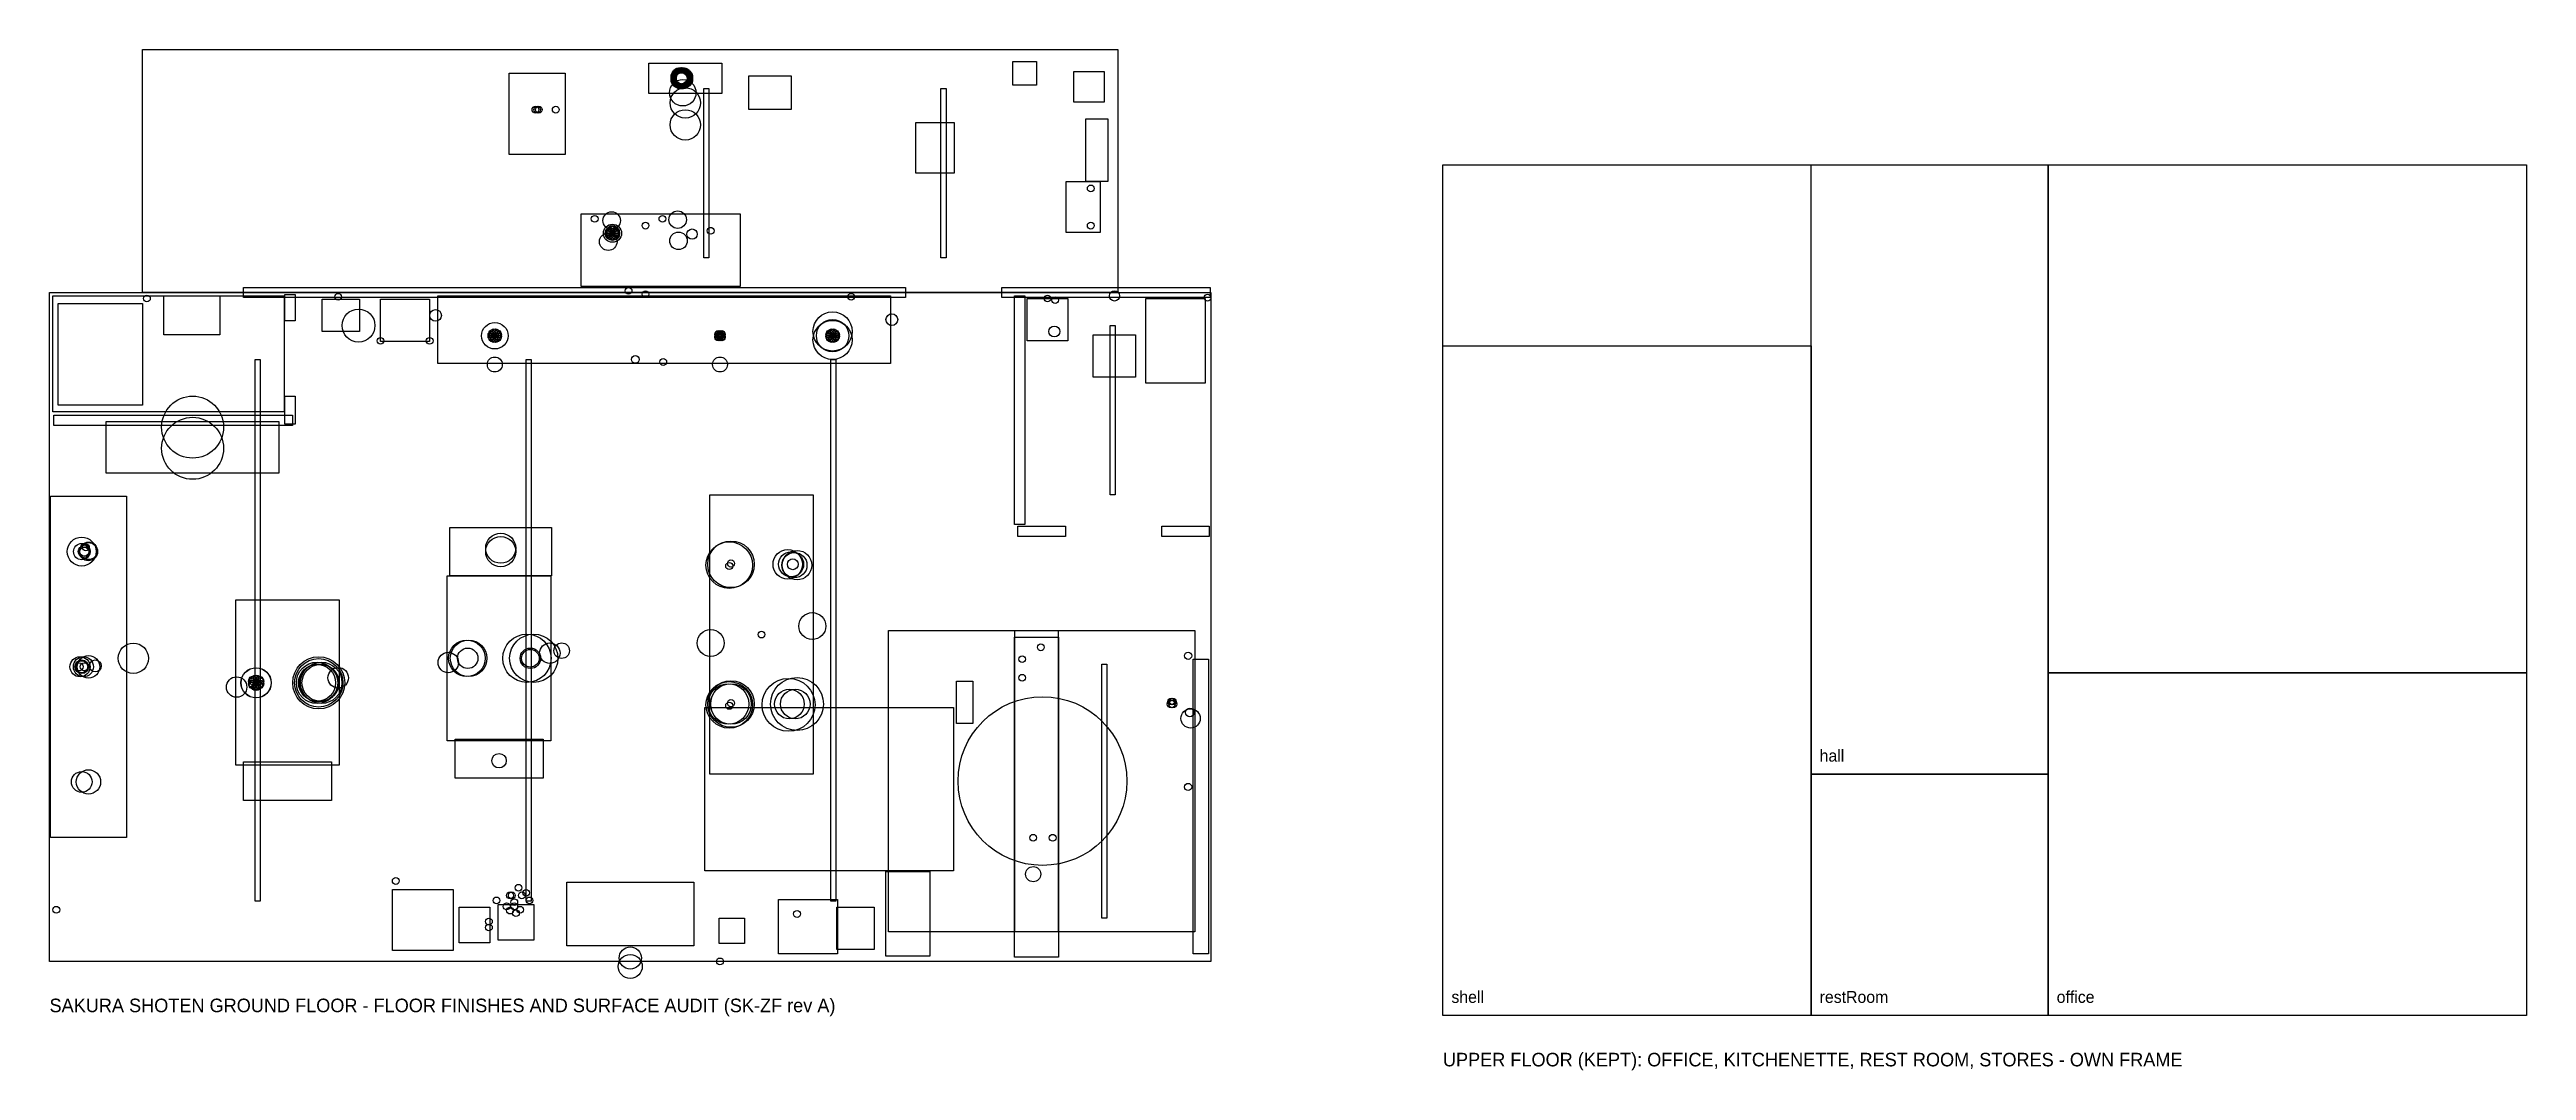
# Model space of a CAD drawing. Header units: millimetres. Extents: x -6860 to 22400, y -5198 to 6860.
import ezdxf

# ---------------------------------------------------------------- set-up
doc = ezdxf.new("R2010")
doc.units = ezdxf.units.MM
for name, color, linetype in [('AUDIT-BEFORE', 1, 'Continuous'), ('DECAL', 6, 'Continuous'), ('FIXTURES', 8, 'Continuous'), ('FLOOR-BACK', 8, 'Continuous'), ('INSET-MOSAIC', 5, 'Continuous'), ('INSET-TILE', 3, 'Continuous'), ('SHEEN', 4, 'Continuous'), ('SHELL', 7, 'Continuous'), ('TERRAZZO', 9, 'Continuous'), ('TEXT', 7, 'Continuous'), ('TUBES', 2, 'Continuous'), ('UPPER', 7, 'Continuous')]:
    doc.layers.add(name, color=color, linetype=linetype)

msp = doc.modelspace()

# ---------------------------------------------------------------- linework, layer by layer
at = {"layer": 'AUDIT-BEFORE'}
for centre, radius in [((620, 6350), 156.5), ((580, 6510), 97.3), ((580, 6520), 97.2), ((580, 6510), 97.1), ((580, 6540), 96.7), ((580, 6530), 96.7), ((580, 6500), 96.7), ((590, 6550), 97.3), ((590, 6500), 95.8), ((600, 6550), 97.3), ((600, 6490), 95.8), ((610, 6550), 97.3), ((610, 6490), 95.8), ((620, 6550), 97.3), ((620, 6500), 95.8), ((630, 6540), 97.3), ((630, 6500), 97.3), ((640, 6530), 97.3), ((640, 6530), 97.3), ((640, 6520), 97.3), ((640, 6510), 97.3), ((-1120, 6150), 40), ((-1100, 6150), 40), ((-1080, 6150), 40), ((-880, 6150), 40), ((650, 6230), 179.3), ((650, 5970), 179.3), ((5440, 5220), 40), ((-420, 4860), 40), ((-260, 4590), 103.5), ((-220, 4840), 103.5), ((-210, 4690), 107), ((-210, 4690), 84.6), ((-250, 4700), 40), ((-250, 4680), 40), ((-240, 4720), 40), ((-240, 4660), 40), ((-220, 4740), 40), ((-220, 4650), 40), ((-200, 4740), 40), ((-200, 4650), 40), ((-180, 4720), 40), ((-180, 4660), 40), ((-170, 4700), 40), ((-170, 4680), 40), ((180, 4780), 40), ((380, 4860), 40), ((560, 4850), 103.5), ((570, 4600), 103.5), ((730, 4680), 61), ((950, 4720), 40), ((5440, 4780), 40), ((-5710, 3920), 40), ((-3450, 3940), 40), ((-20, 4010), 40), ((180, 3970), 40), ((2610, 3940), 40), ((4930, 3920), 40), ((5020, 3900), 40), ((5720, 3950), 60.4), ((6820, 3930), 40), ((-3210, 3600), 194.4), ((-2300, 3720), 69.1), ((-1600, 3480), 156.3), ((-1640, 3490), 40), ((-1630, 3510), 40), ((-1610, 3520), 40), ((-1590, 3520), 40), ((-1570, 3510), 40), ((-1560, 3490), 40), ((1040, 3500), 40), ((1040, 3490), 40), ((1050, 3500), 40), ((1070, 3500), 40), ((1080, 3500), 40), ((1080, 3490), 40), ((2390, 3530), 231.2), ((2390, 3430), 231.2), ((2390, 3480), 191.5), ((2350, 3490), 40), ((2360, 3510), 40), ((2380, 3520), 40), ((2400, 3520), 40), ((2420, 3510), 40), ((2430, 3490), 40), ((3090, 3670), 69.1), ((5010, 3530), 64.6), ((-2950, 3420), 40), ((-2370, 3420), 40), ((-1600, 3140), 88.1), ((-1640, 3470), 40), ((-1630, 3450), 40), ((-1610, 3440), 40), ((-1590, 3440), 40), ((-1570, 3450), 40), ((-1560, 3470), 40), ((60, 3200), 44.7), ((1060, 3140), 88.1), ((1040, 3470), 40), ((1040, 3460), 40), ((1050, 3460), 40), ((1070, 3460), 40), ((1080, 3470), 40), ((1080, 3460), 40), ((2350, 3470), 40), ((2360, 3450), 40), ((2380, 3440), 40), ((2400, 3440), 40), ((2420, 3450), 40), ((2430, 3470), 40), ((390, 3170), 40), ((-5170, 2400), 366), ((-5170, 2150), 366), ((-6480, 930), 170.6), ((-6480, 930), 95.9), ((-6450, 930), 71), ((-6400, 930), 107.7), ((-6450, 930), 53.7), ((-6400, 940), 103.5), ((-6430, 980), 40), ((-1530, 970), 177.9), ((-1530, 930), 177.9), ((1170, 770), 275.2), ((1190, 780), 275.2), ((1860, 780), 173.6), ((1900, 780), 147.8), ((1940, 770), 147.8), ((1970, 770), 173.6), ((1170, 760), 42.3), ((1190, 790), 42.3), ((1920, 780), 63.9), ((950, -150), 159.2), ((2150, 50), 159.2), ((-5870, -330), 179), ((-2150, -380), 121), ((-1930, -330), 215.8), ((-1910, -330), 215.8), ((-1920, -330), 120.5), ((-1220, -330), 285.2), ((-1140, -330), 285.2), ((-1180, -330), 120.5), ((-1180, -330), 104.4), ((-950, -270), 121), ((-810, -240), 91.9), ((1550, -50), 40), ((4850, -200), 40), ((6590, -300), 42.5), ((-6500, -430), 118.6), ((-6460, -430), 118.6), ((-6480, -430), 80.3), ((-6510, -430), 47), ((-6510, -430), 47), ((-6480, -430), 71), ((-6480, -430), 71), ((-6400, -430), 133.2), ((-6450, -430), 47), ((-6450, -430), 47), ((-6320, -420), 70), ((-4650, -670), 121), ((-4420, -620), 178.5), ((-4420, -620), 177.8), ((-4470, -600), 40), ((-4470, -600), 40), ((-4460, -580), 40), ((-4450, -580), 40), ((-4430, -570), 40), ((-4430, -570), 40), ((-4410, -570), 40), ((-4410, -570), 40), ((-4380, -580), 40), ((-4380, -580), 40), ((-4370, -600), 40), ((-4370, -600), 40), ((-3680, -620), 307.7), ((-3680, -620), 285.6), ((-3700, -620), 244.5), ((-3700, -620), 217.9), ((-3680, -620), 226.4), ((-3650, -620), 244.5), ((-3660, -620), 217.9), ((-3450, -560), 121), ((1870, -880), 312.7), ((1970, -870), 312.7), ((4630, -340), 40), ((4630, -560), 40), ((-4470, -630), 40), ((-4470, -630), 40), ((-4460, -650), 40), ((-4460, -650), 40), ((-4430, -660), 40), ((-4430, -670), 40), ((-4410, -660), 40), ((-4410, -670), 40), ((-4390, -650), 40), ((-4380, -650), 40), ((-4370, -630), 40), ((-4370, -630), 40), ((1170, -880), 275.2), ((1190, -870), 275.2), ((1160, -870), 239.8), ((1190, -870), 239.8), ((1170, -890), 42.3), ((1190, -860), 42.3), ((1880, -870), 175.2), ((1950, -870), 175.2), ((4870, -1780), 996.6), ((6390, -870), 46.4), ((6390, -840), 40), ((6410, -870), 46.4), ((6410, -840), 40), ((6620, -1040), 114), ((6610, -970), 50.8), ((-1550, -1540), 85.2), ((-6480, -1790), 122.3), ((-6400, -1790), 143.6), ((6590, -1850), 42.5), ((4760, -2450), 40), ((4990, -2450), 40), ((-2770, -2960), 40), ((4760, -2880), 89.4), ((-1580, -3190), 40), ((-1420, -3130), 40), ((-1400, -3130), 40), ((-1370, -3210), 40), ((-1320, -3040), 40), ((-1280, -3130), 40), ((-1230, -3100), 40), ((-1190, -3190), 40), ((-6780, -3300), 40), ((-1670, -3440), 40), ((-1670, -3510), 40), ((-1460, -3260), 40), ((-1420, -3310), 40), ((-1370, -3260), 40), ((-1350, -3340), 40), ((-1300, -3300), 40), ((1970, -3350), 40), ((0, -3870), 131.5), ((0, -3970), 142), ((1060, -3910), 40)]:
    msp.add_circle(centre, radius, dxfattribs=at)
at = {"layer": 'DECAL'}
for points in [[(3855, -600), (4045, -600), (4045, -1100), (3855, -1100)], [(881.5, -911.5), (3818.5, -911.5), (3818.5, -2838.5), (881.5, -2838.5)], [(-750, -2975), (750, -2975), (750, -3725), (-750, -3725)]]:
    msp.add_lwpolyline(points, close=True, dxfattribs=at)
at = {"layer": 'FIXTURES'}
for points in [[(-1430, 6580), (-770, 6580), (-770, 5620), (-1430, 5620)], [(220, 6700), (1080, 6700), (1080, 6340), (220, 6340)], [(1400, 6550), (1900, 6550), (1900, 6150), (1400, 6150)], [(4520, 6720), (4800, 6720), (4800, 6440), (4520, 6440)], [(5240, 6600), (5600, 6600), (5600, 6240), (5240, 6240)], [(3375, 6000), (3825, 6000), (3825, 5400), (3375, 5400)], [(5380, 6040), (5640, 6040), (5640, 5300), (5380, 5300)], [(5150, 5300), (5550, 5300), (5550, 4700), (5150, 4700)], [(-580, 4920), (1300, 4920), (1300, 4060), (-580, 4060)], [(-6760, 3860), (-5760, 3860), (-5760, 2660), (-6760, 2660)], [(-5510, 3950), (-4850, 3950), (-4850, 3490), (-5510, 3490)], [(-4570, 4050), (3250, 4050), (3250, 3930), (-4570, 3930)], [(-4080, 3965), (-3960, 3965), (-3960, 3655), (-4080, 3655)], [(-3640, 3910), (-3200, 3910), (-3200, 3530), (-3640, 3530)], [(-2950, 3910), (-2370, 3910), (-2370, 3410), (-2950, 3410)], [(-2275, 3950), (3075, 3950), (3075, 3150), (-2275, 3150)], [(4390, 4050), (6850, 4050), (6850, 3930), (4390, 3930)], [(4540, 3950), (4660, 3950), (4660, 1250), (4540, 1250)], [(4690, 3920), (5170, 3920), (5170, 3420), (4690, 3420)], [(6090, 3920), (6790, 3920), (6790, 2920), (6090, 2920)], [(5470, 3490), (5970, 3490), (5970, 2990), (5470, 2990)], [(-4080, 2765), (-3960, 2765), (-3960, 2435), (-4080, 2435)], [(-6810, 2540), (-3990, 2540), (-3990, 2420), (-6810, 2420)], [(-6190, 2465), (-4150, 2465), (-4150, 1855), (-6190, 1855)], [(-6850, 1585), (-5950, 1585), (-5950, -2445), (-6850, -2445)], [(938.5, 1600), (2161.5, 1600), (2161.5, -1700), (938.5, -1700)], [(-2131.5, 1215), (-931.5, 1215), (-931.5, 645), (-2131.5, 645)], [(4580, 1230), (5140, 1230), (5140, 1110), (4580, 1110)], [(6280, 1230), (6840, 1230), (6840, 1110), (6280, 1110)], [(-2161.5, 645), (-938.5, 645), (-938.5, -1305), (-2161.5, -1305)], [(-4660, 358.5), (-3440, 358.5), (-3440, -1591.5), (-4660, -1591.5)], [(4540, -80), (5060, -80), (5060, -3860), (4540, -3860)], [(6650, -340), (6830, -340), (6830, -3820), (6650, -3820)], [(-2070, -1285), (-1030, -1285), (-1030, -1745), (-2070, -1745)], [(-4570, -1551.5), (-3530, -1551.5), (-3530, -2011.5), (-4570, -2011.5)], [(3020, -2850), (3540, -2850), (3540, -3850), (3020, -3850)], [(-2810, -3060), (-2090, -3060), (-2090, -3780), (-2810, -3780)], [(1750, -3180), (2450, -3180), (2450, -3820), (1750, -3820)], [(-2020, -3270), (-1660, -3270), (-1660, -3690), (-2020, -3690)], [(-1560, -3240), (-1140, -3240), (-1140, -3660), (-1560, -3660)], [(1050, -3400), (1350, -3400), (1350, -3700), (1050, -3700)], [(2440, -3270), (2880, -3270), (2880, -3770), (2440, -3770)]]:
    msp.add_lwpolyline(points, close=True, dxfattribs=at)
at = {"layer": 'FLOOR-BACK'}
msp.add_lwpolyline([(-5760, 6860), (5760, 6860), (5760, 3990), (-5760, 3990)], close=True, dxfattribs=at)
at = {"layer": 'INSET-MOSAIC'}
msp.add_lwpolyline([(-6820, 3950), (-4090, 3950), (-4090, 2580), (-6820, 2580)], close=True, dxfattribs=at)
at = {"layer": 'INSET-TILE'}
msp.add_lwpolyline([(3050, 0), (6670, 0), (6670, -3560), (3050, -3560)], close=True, dxfattribs=at)
at = {"layer": 'SHEEN'}
msp.add_lwpolyline([(-6860, 3990), (6860, 3990), (6860, -3910), (-6860, -3910)], close=True, dxfattribs=at)
at = {"layer": 'SHELL'}
for points in [[(-5760, 6860), (5760, 6860), (5760, 3990), (-5760, 3990)], [(-6860, 3990), (6860, 3990), (6860, -3910), (-6860, -3910)]]:
    msp.add_lwpolyline(points, close=True, dxfattribs=at)
at = {"layer": 'TERRAZZO'}
for points in [[(-6860, 3990), (6860, 3990), (6860, -3910), (-6860, -3910)], [(-6820, 3950), (-4090, 3950), (-4090, 2580), (-6820, 2580)], [(3050, 0), (4540, 0), (4540, -3560), (3050, -3560)], [(5060, 0), (6670, 0), (6670, -3560), (5060, -3560)]]:
    msp.add_lwpolyline(points, close=True, dxfattribs=at)
at = {"layer": 'TUBES'}
for points in [[(870, 6400), (930, 6400), (930, 4400), (870, 4400)], [(3670, 6400), (3730, 6400), (3730, 4400), (3670, 4400)], [(5670, 3600), (5730, 3600), (5730, 1600), (5670, 1600)], [(-4430, 3200), (-4370, 3200), (-4370, -3200), (-4430, -3200)], [(-1230, 3200), (-1170, 3200), (-1170, -3200), (-1230, -3200)], [(2370, 3200), (2430, 3200), (2430, -3200), (2370, -3200)], [(5570, -400), (5630, -400), (5630, -3400), (5570, -3400)]]:
    msp.add_lwpolyline(points, close=True, dxfattribs=at)
at = {"layer": 'UPPER'}
for points in [[(9600, 5500), (22400, 5500), (22400, -4550), (9600, -4550)], [(13950, 5500), (16750, 5500), (16750, -1700), (13950, -1700)], [(16750, 5500), (22400, 5500), (22400, -500), (16750, -500)], [(9600, 3360), (13950, 3360), (13950, -4550), (9600, -4550)], [(16750, -500), (22400, -500), (22400, -4550), (16750, -4550)], [(13950, -1700), (16750, -1700), (16750, -4550), (13950, -4550)]]:
    msp.add_lwpolyline(points, close=True, dxfattribs=at)

# ---------------------------------------------------------------- texts
at = {"layer": 'TEXT'}
for s, p in [('SAKURA SHOTEN GROUND FLOOR - FLOOR FINISHES AND SURFACE AUDIT (SK-ZF rev A)', (-6860, -4510)), ('UPPER FLOOR (KEPT): OFFICE, KITCHENETTE, REST ROOM, STORES - OWN FRAME', (9600, -5150))]:
    msp.add_text(s, height=160, dxfattribs=at).set_placement(p)
at = {"layer": 'UPPER'}
for s, p in [('hall', (14050, -1550)), ('shell', (9700, -4400)), ('restRoom', (14050, -4400)), ('office', (16850, -4400))]:
    msp.add_text(s, height=140, dxfattribs=at).set_placement(p)

doc.saveas('drawing.dxf')
